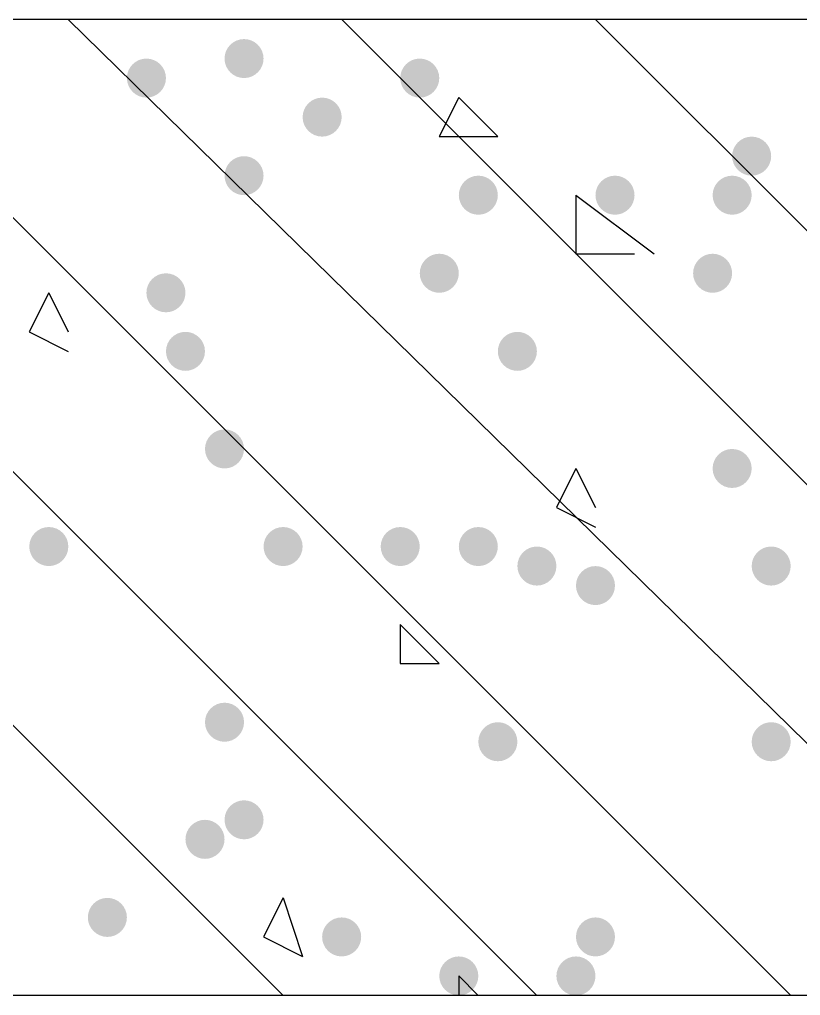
# Model space of a CAD drawing. Header units: inches. Extents: x 11 to 286, y 6 to 196.
# Drawn here: x 100.365 to 102.059, y 122.569 to 124.686 of the extents above; entities that cross this region are included whole.
import ezdxf

# ---------------------------------------------------------------- set-up
doc = ezdxf.new("R2010")
doc.units = ezdxf.units.IN
doc.header["$MEASUREMENT"] = 0
doc.layers.add('PDF_几何图形', color=7, linetype='Continuous')
doc.layers.add('PDF_实体填充', color=7, linetype='Continuous', true_color=0xffffff)

msp = doc.modelspace()

# ---------------------------------------------------------------- hatches: boundary and pattern name
at = {"layer": 'PDF_实体填充', "transparency": 33554559}
h = msp.add_hatch(color=7, dxfattribs=at)
edge = h.paths.add_edge_path(flags=0)
edge.add_spline(control_points=[(100.8944, 124.6011), (100.8944, 124.5778), (100.8754, 124.5588), (100.8521, 124.5588)], knot_values=[0, 0, 0, 0, 1, 1, 1, 1], degree=3, periodic=0)
edge.add_spline(control_points=[(100.8521, 124.5588), (100.8288, 124.5588), (100.8098, 124.5778), (100.8098, 124.6011)], knot_values=[0, 0, 0, 0, 1, 1, 1, 1], degree=3, periodic=0)
edge.add_line((100.8098, 124.6011), (100.8098, 124.6011))
edge.add_spline(control_points=[(100.8098, 124.6011), (100.8098, 124.6244), (100.8288, 124.6434), (100.8521, 124.6434)], knot_values=[0, 0, 0, 0, 1, 1, 1, 1], degree=3, periodic=0)
edge.add_spline(control_points=[(100.8521, 124.6434), (100.8754, 124.6434), (100.8944, 124.6244), (100.8944, 124.6011)], knot_values=[0, 0, 0, 0, 1, 1, 1, 1], degree=3, periodic=0)
edge.add_line((100.8944, 124.6011), (100.8944, 124.6011))
edge.add_line((100.8944, 124.6011), (100.8944, 124.6011))
h = msp.add_hatch(color=7, dxfattribs=at)
edge = h.paths.add_edge_path(flags=0)
edge.add_spline(control_points=[(100.6828, 124.5588), (100.6828, 124.5355), (100.6637, 124.5164), (100.6404, 124.5164)], knot_values=[0, 0, 0, 0, 1, 1, 1, 1], degree=3, periodic=0)
edge.add_spline(control_points=[(100.6404, 124.5164), (100.6172, 124.5164), (100.5981, 124.5355), (100.5981, 124.5588)], knot_values=[0, 0, 0, 0, 1, 1, 1, 1], degree=3, periodic=0)
edge.add_line((100.5981, 124.5588), (100.5981, 124.5588))
edge.add_spline(control_points=[(100.5981, 124.5588), (100.5981, 124.5821), (100.6172, 124.6011), (100.6404, 124.6011)], knot_values=[0, 0, 0, 0, 1, 1, 1, 1], degree=3, periodic=0)
edge.add_spline(control_points=[(100.6404, 124.6011), (100.6637, 124.6011), (100.6828, 124.5821), (100.6828, 124.5588)], knot_values=[0, 0, 0, 0, 1, 1, 1, 1], degree=3, periodic=0)
edge.add_line((100.6828, 124.5588), (100.6828, 124.5588))
edge.add_line((100.6828, 124.5588), (100.6828, 124.5588))
h = msp.add_hatch(color=7, dxfattribs=at)
edge = h.paths.add_edge_path(flags=0)
edge.add_spline(control_points=[(101.2754, 124.5588), (101.2754, 124.5355), (101.2564, 124.5164), (101.2331, 124.5164)], knot_values=[0, 0, 0, 0, 1, 1, 1, 1], degree=3, periodic=0)
edge.add_spline(control_points=[(101.2331, 124.5164), (101.2098, 124.5164), (101.1908, 124.5355), (101.1908, 124.5588)], knot_values=[0, 0, 0, 0, 1, 1, 1, 1], degree=3, periodic=0)
edge.add_line((101.1908, 124.5588), (101.1908, 124.5588))
edge.add_spline(control_points=[(101.1908, 124.5588), (101.1908, 124.5821), (101.2098, 124.6011), (101.2331, 124.6011)], knot_values=[0, 0, 0, 0, 1, 1, 1, 1], degree=3, periodic=0)
edge.add_spline(control_points=[(101.2331, 124.6011), (101.2564, 124.6011), (101.2754, 124.5821), (101.2754, 124.5588)], knot_values=[0, 0, 0, 0, 1, 1, 1, 1], degree=3, periodic=0)
edge.add_line((101.2754, 124.5588), (101.2754, 124.5588))
edge.add_line((101.2754, 124.5588), (101.2754, 124.5588))
h = msp.add_hatch(color=7, dxfattribs=at)
edge = h.paths.add_edge_path(flags=0)
edge.add_spline(control_points=[(101.0638, 124.4741), (101.0638, 124.4508), (101.0447, 124.4318), (101.0214, 124.4318)], knot_values=[0, 0, 0, 0, 1, 1, 1, 1], degree=3, periodic=0)
edge.add_spline(control_points=[(101.0214, 124.4318), (100.9982, 124.4318), (100.9791, 124.4508), (100.9791, 124.4741)], knot_values=[0, 0, 0, 0, 1, 1, 1, 1], degree=3, periodic=0)
edge.add_line((100.9791, 124.4741), (100.9791, 124.4741))
edge.add_spline(control_points=[(100.9791, 124.4741), (100.9791, 124.4974), (100.9982, 124.5164), (101.0214, 124.5164)], knot_values=[0, 0, 0, 0, 1, 1, 1, 1], degree=3, periodic=0)
edge.add_spline(control_points=[(101.0214, 124.5164), (101.0447, 124.5164), (101.0638, 124.4974), (101.0638, 124.4741)], knot_values=[0, 0, 0, 0, 1, 1, 1, 1], degree=3, periodic=0)
edge.add_line((101.0638, 124.4741), (101.0638, 124.4741))
edge.add_line((101.0638, 124.4741), (101.0638, 124.4741))
h = msp.add_hatch(color=7, dxfattribs=at)
edge = h.paths.add_edge_path(flags=0)
edge.add_spline(control_points=[(101.9951, 124.3894), (101.9951, 124.3662), (101.9761, 124.3471), (101.9528, 124.3471)], knot_values=[0, 0, 0, 0, 1, 1, 1, 1], degree=3, periodic=0)
edge.add_spline(control_points=[(101.9528, 124.3471), (101.9295, 124.3471), (101.9104, 124.3662), (101.9104, 124.3894)], knot_values=[0, 0, 0, 0, 1, 1, 1, 1], degree=3, periodic=0)
edge.add_line((101.9104, 124.3894), (101.9104, 124.3894))
edge.add_spline(control_points=[(101.9104, 124.3894), (101.9104, 124.4127), (101.9295, 124.4318), (101.9528, 124.4318)], knot_values=[0, 0, 0, 0, 1, 1, 1, 1], degree=3, periodic=0)
edge.add_spline(control_points=[(101.9528, 124.4318), (101.9761, 124.4318), (101.9951, 124.4127), (101.9951, 124.3894)], knot_values=[0, 0, 0, 0, 1, 1, 1, 1], degree=3, periodic=0)
edge.add_line((101.9951, 124.3894), (101.9951, 124.3894))
edge.add_line((101.9951, 124.3894), (101.9951, 124.3894))
h = msp.add_hatch(color=7, dxfattribs=at)
edge = h.paths.add_edge_path(flags=0)
edge.add_spline(control_points=[(100.8944, 124.3471), (100.8944, 124.3238), (100.8754, 124.3048), (100.8521, 124.3048)], knot_values=[0, 0, 0, 0, 1, 1, 1, 1], degree=3, periodic=0)
edge.add_spline(control_points=[(100.8521, 124.3048), (100.8288, 124.3048), (100.8098, 124.3238), (100.8098, 124.3471)], knot_values=[0, 0, 0, 0, 1, 1, 1, 1], degree=3, periodic=0)
edge.add_line((100.8098, 124.3471), (100.8098, 124.3471))
edge.add_spline(control_points=[(100.8098, 124.3471), (100.8098, 124.3704), (100.8288, 124.3894), (100.8521, 124.3894)], knot_values=[0, 0, 0, 0, 1, 1, 1, 1], degree=3, periodic=0)
edge.add_spline(control_points=[(100.8521, 124.3894), (100.8754, 124.3894), (100.8944, 124.3704), (100.8944, 124.3471)], knot_values=[0, 0, 0, 0, 1, 1, 1, 1], degree=3, periodic=0)
edge.add_line((100.8944, 124.3471), (100.8944, 124.3471))
edge.add_line((100.8944, 124.3471), (100.8944, 124.3471))
h = msp.add_hatch(color=7, dxfattribs=at)
edge = h.paths.add_edge_path(flags=0)
edge.add_spline(control_points=[(101.4024, 124.3048), (101.4024, 124.2815), (101.3834, 124.2624), (101.3601, 124.2624)], knot_values=[0, 0, 0, 0, 1, 1, 1, 1], degree=3, periodic=0)
edge.add_spline(control_points=[(101.3601, 124.2624), (101.3368, 124.2624), (101.3178, 124.2815), (101.3178, 124.3048)], knot_values=[0, 0, 0, 0, 1, 1, 1, 1], degree=3, periodic=0)
edge.add_line((101.3178, 124.3048), (101.3178, 124.3048))
edge.add_spline(control_points=[(101.3178, 124.3048), (101.3178, 124.3281), (101.3368, 124.3471), (101.3601, 124.3471)], knot_values=[0, 0, 0, 0, 1, 1, 1, 1], degree=3, periodic=0)
edge.add_spline(control_points=[(101.3601, 124.3471), (101.3834, 124.3471), (101.4024, 124.3281), (101.4024, 124.3048)], knot_values=[0, 0, 0, 0, 1, 1, 1, 1], degree=3, periodic=0)
edge.add_line((101.4024, 124.3048), (101.4024, 124.3048))
edge.add_line((101.4024, 124.3048), (101.4024, 124.3048))
h = msp.add_hatch(color=7, dxfattribs=at)
edge = h.paths.add_edge_path(flags=0)
edge.add_spline(control_points=[(101.6988, 124.3048), (101.6988, 124.2815), (101.6797, 124.2624), (101.6564, 124.2624)], knot_values=[0, 0, 0, 0, 1, 1, 1, 1], degree=3, periodic=0)
edge.add_spline(control_points=[(101.6564, 124.2624), (101.6332, 124.2624), (101.6141, 124.2815), (101.6141, 124.3048)], knot_values=[0, 0, 0, 0, 1, 1, 1, 1], degree=3, periodic=0)
edge.add_line((101.6141, 124.3048), (101.6141, 124.3048))
edge.add_spline(control_points=[(101.6141, 124.3048), (101.6141, 124.3281), (101.6332, 124.3471), (101.6564, 124.3471)], knot_values=[0, 0, 0, 0, 1, 1, 1, 1], degree=3, periodic=0)
edge.add_spline(control_points=[(101.6564, 124.3471), (101.6797, 124.3471), (101.6988, 124.3281), (101.6988, 124.3048)], knot_values=[0, 0, 0, 0, 1, 1, 1, 1], degree=3, periodic=0)
edge.add_line((101.6988, 124.3048), (101.6988, 124.3048))
edge.add_line((101.6988, 124.3048), (101.6988, 124.3048))
h = msp.add_hatch(color=7, dxfattribs=at)
edge = h.paths.add_edge_path(flags=0)
edge.add_spline(control_points=[(101.9528, 124.3048), (101.9528, 124.2815), (101.9337, 124.2624), (101.9104, 124.2624)], knot_values=[0, 0, 0, 0, 1, 1, 1, 1], degree=3, periodic=0)
edge.add_spline(control_points=[(101.9104, 124.2624), (101.8872, 124.2624), (101.8681, 124.2815), (101.8681, 124.3048)], knot_values=[0, 0, 0, 0, 1, 1, 1, 1], degree=3, periodic=0)
edge.add_line((101.8681, 124.3048), (101.8681, 124.3048))
edge.add_spline(control_points=[(101.8681, 124.3048), (101.8681, 124.3281), (101.8872, 124.3471), (101.9104, 124.3471)], knot_values=[0, 0, 0, 0, 1, 1, 1, 1], degree=3, periodic=0)
edge.add_spline(control_points=[(101.9104, 124.3471), (101.9337, 124.3471), (101.9528, 124.3281), (101.9528, 124.3048)], knot_values=[0, 0, 0, 0, 1, 1, 1, 1], degree=3, periodic=0)
edge.add_line((101.9528, 124.3048), (101.9528, 124.3048))
edge.add_line((101.9528, 124.3048), (101.9528, 124.3048))
h = msp.add_hatch(color=7, dxfattribs=at)
edge = h.paths.add_edge_path(flags=0)
edge.add_spline(control_points=[(101.3178, 124.1354), (101.3178, 124.1122), (101.2987, 124.0931), (101.2754, 124.0931)], knot_values=[0, 0, 0, 0, 1, 1, 1, 1], degree=3, periodic=0)
edge.add_spline(control_points=[(101.2754, 124.0931), (101.2522, 124.0931), (101.2331, 124.1122), (101.2331, 124.1354)], knot_values=[0, 0, 0, 0, 1, 1, 1, 1], degree=3, periodic=0)
edge.add_line((101.2331, 124.1354), (101.2331, 124.1354))
edge.add_spline(control_points=[(101.2331, 124.1354), (101.2331, 124.1587), (101.2522, 124.1778), (101.2754, 124.1778)], knot_values=[0, 0, 0, 0, 1, 1, 1, 1], degree=3, periodic=0)
edge.add_spline(control_points=[(101.2754, 124.1778), (101.2987, 124.1778), (101.3178, 124.1587), (101.3178, 124.1354)], knot_values=[0, 0, 0, 0, 1, 1, 1, 1], degree=3, periodic=0)
edge.add_line((101.3178, 124.1354), (101.3178, 124.1354))
edge.add_line((101.3178, 124.1354), (101.3178, 124.1354))
h = msp.add_hatch(color=7, dxfattribs=at)
edge = h.paths.add_edge_path(flags=0)
edge.add_spline(control_points=[(101.9104, 124.1354), (101.9104, 124.1122), (101.8914, 124.0931), (101.8681, 124.0931)], knot_values=[0, 0, 0, 0, 1, 1, 1, 1], degree=3, periodic=0)
edge.add_spline(control_points=[(101.8681, 124.0931), (101.8448, 124.0931), (101.8258, 124.1122), (101.8258, 124.1354)], knot_values=[0, 0, 0, 0, 1, 1, 1, 1], degree=3, periodic=0)
edge.add_line((101.8258, 124.1354), (101.8258, 124.1354))
edge.add_spline(control_points=[(101.8258, 124.1354), (101.8258, 124.1587), (101.8448, 124.1778), (101.8681, 124.1778)], knot_values=[0, 0, 0, 0, 1, 1, 1, 1], degree=3, periodic=0)
edge.add_spline(control_points=[(101.8681, 124.1778), (101.8914, 124.1778), (101.9104, 124.1587), (101.9104, 124.1354)], knot_values=[0, 0, 0, 0, 1, 1, 1, 1], degree=3, periodic=0)
edge.add_line((101.9104, 124.1354), (101.9104, 124.1354))
edge.add_line((101.9104, 124.1354), (101.9104, 124.1354))
h = msp.add_hatch(color=7, dxfattribs=at)
edge = h.paths.add_edge_path(flags=0)
edge.add_spline(control_points=[(100.7251, 124.0931), (100.7251, 124.0698), (100.7061, 124.0508), (100.6828, 124.0508)], knot_values=[0, 0, 0, 0, 1, 1, 1, 1], degree=3, periodic=0)
edge.add_spline(control_points=[(100.6828, 124.0508), (100.6595, 124.0508), (100.6404, 124.0698), (100.6404, 124.0931)], knot_values=[0, 0, 0, 0, 1, 1, 1, 1], degree=3, periodic=0)
edge.add_line((100.6404, 124.0931), (100.6404, 124.0931))
edge.add_spline(control_points=[(100.6404, 124.0931), (100.6404, 124.1164), (100.6595, 124.1354), (100.6828, 124.1354)], knot_values=[0, 0, 0, 0, 1, 1, 1, 1], degree=3, periodic=0)
edge.add_spline(control_points=[(100.6828, 124.1354), (100.7061, 124.1354), (100.7251, 124.1164), (100.7251, 124.0931)], knot_values=[0, 0, 0, 0, 1, 1, 1, 1], degree=3, periodic=0)
edge.add_line((100.7251, 124.0931), (100.7251, 124.0931))
edge.add_line((100.7251, 124.0931), (100.7251, 124.0931))
h = msp.add_hatch(color=7, dxfattribs=at)
edge = h.paths.add_edge_path(flags=0)
edge.add_spline(control_points=[(100.7674, 123.9661), (100.7674, 123.9428), (100.7484, 123.9238), (100.7251, 123.9238)], knot_values=[0, 0, 0, 0, 1, 1, 1, 1], degree=3, periodic=0)
edge.add_spline(control_points=[(100.7251, 123.9238), (100.7018, 123.9238), (100.6828, 123.9428), (100.6828, 123.9661)], knot_values=[0, 0, 0, 0, 1, 1, 1, 1], degree=3, periodic=0)
edge.add_line((100.6828, 123.9661), (100.6828, 123.9661))
edge.add_spline(control_points=[(100.6828, 123.9661), (100.6828, 123.9894), (100.7018, 124.0084), (100.7251, 124.0084)], knot_values=[0, 0, 0, 0, 1, 1, 1, 1], degree=3, periodic=0)
edge.add_spline(control_points=[(100.7251, 124.0084), (100.7484, 124.0084), (100.7674, 123.9894), (100.7674, 123.9661)], knot_values=[0, 0, 0, 0, 1, 1, 1, 1], degree=3, periodic=0)
edge.add_line((100.7674, 123.9661), (100.7674, 123.9661))
edge.add_line((100.7674, 123.9661), (100.7674, 123.9661))
h = msp.add_hatch(color=7, dxfattribs=at)
edge = h.paths.add_edge_path(flags=0)
edge.add_spline(control_points=[(101.4871, 123.9661), (101.4871, 123.9428), (101.4681, 123.9238), (101.4448, 123.9238)], knot_values=[0, 0, 0, 0, 1, 1, 1, 1], degree=3, periodic=0)
edge.add_spline(control_points=[(101.4448, 123.9238), (101.4215, 123.9238), (101.4024, 123.9428), (101.4024, 123.9661)], knot_values=[0, 0, 0, 0, 1, 1, 1, 1], degree=3, periodic=0)
edge.add_line((101.4024, 123.9661), (101.4024, 123.9661))
edge.add_spline(control_points=[(101.4024, 123.9661), (101.4024, 123.9894), (101.4215, 124.0084), (101.4448, 124.0084)], knot_values=[0, 0, 0, 0, 1, 1, 1, 1], degree=3, periodic=0)
edge.add_spline(control_points=[(101.4448, 124.0084), (101.4681, 124.0084), (101.4871, 123.9894), (101.4871, 123.9661)], knot_values=[0, 0, 0, 0, 1, 1, 1, 1], degree=3, periodic=0)
edge.add_line((101.4871, 123.9661), (101.4871, 123.9661))
edge.add_line((101.4871, 123.9661), (101.4871, 123.9661))
h = msp.add_hatch(color=7, dxfattribs=at)
edge = h.paths.add_edge_path(flags=0)
edge.add_spline(control_points=[(100.8521, 123.7544), (100.8521, 123.7312), (100.8331, 123.7121), (100.8098, 123.7121)], knot_values=[0, 0, 0, 0, 1, 1, 1, 1], degree=3, periodic=0)
edge.add_spline(control_points=[(100.8098, 123.7121), (100.7865, 123.7121), (100.7674, 123.7312), (100.7674, 123.7544)], knot_values=[0, 0, 0, 0, 1, 1, 1, 1], degree=3, periodic=0)
edge.add_line((100.7674, 123.7544), (100.7674, 123.7544))
edge.add_spline(control_points=[(100.7674, 123.7544), (100.7674, 123.7777), (100.7865, 123.7968), (100.8098, 123.7968)], knot_values=[0, 0, 0, 0, 1, 1, 1, 1], degree=3, periodic=0)
edge.add_spline(control_points=[(100.8098, 123.7968), (100.8331, 123.7968), (100.8521, 123.7777), (100.8521, 123.7544)], knot_values=[0, 0, 0, 0, 1, 1, 1, 1], degree=3, periodic=0)
edge.add_line((100.8521, 123.7544), (100.8521, 123.7544))
edge.add_line((100.8521, 123.7544), (100.8521, 123.7544))
h = msp.add_hatch(color=7, dxfattribs=at)
edge = h.paths.add_edge_path(flags=0)
edge.add_spline(control_points=[(101.9528, 123.7121), (101.9528, 123.6888), (101.9337, 123.6698), (101.9104, 123.6698)], knot_values=[0, 0, 0, 0, 1, 1, 1, 1], degree=3, periodic=0)
edge.add_spline(control_points=[(101.9104, 123.6698), (101.8872, 123.6698), (101.8681, 123.6888), (101.8681, 123.7121)], knot_values=[0, 0, 0, 0, 1, 1, 1, 1], degree=3, periodic=0)
edge.add_line((101.8681, 123.7121), (101.8681, 123.7121))
edge.add_spline(control_points=[(101.8681, 123.7121), (101.8681, 123.7354), (101.8872, 123.7544), (101.9104, 123.7544)], knot_values=[0, 0, 0, 0, 1, 1, 1, 1], degree=3, periodic=0)
edge.add_spline(control_points=[(101.9104, 123.7544), (101.9337, 123.7544), (101.9528, 123.7354), (101.9528, 123.7121)], knot_values=[0, 0, 0, 0, 1, 1, 1, 1], degree=3, periodic=0)
edge.add_line((101.9528, 123.7121), (101.9528, 123.7121))
edge.add_line((101.9528, 123.7121), (101.9528, 123.7121))
h = msp.add_hatch(color=7, dxfattribs=at)
edge = h.paths.add_edge_path(flags=0)
edge.add_spline(control_points=[(100.4711, 123.5428), (100.4711, 123.5195), (100.4521, 123.5004), (100.4288, 123.5004)], knot_values=[0, 0, 0, 0, 1, 1, 1, 1], degree=3, periodic=0)
edge.add_spline(control_points=[(100.4288, 123.5004), (100.4055, 123.5004), (100.3864, 123.5195), (100.3864, 123.5428)], knot_values=[0, 0, 0, 0, 1, 1, 1, 1], degree=3, periodic=0)
edge.add_line((100.3864, 123.5428), (100.3864, 123.5428))
edge.add_spline(control_points=[(100.3864, 123.5428), (100.3864, 123.5661), (100.4055, 123.5851), (100.4288, 123.5851)], knot_values=[0, 0, 0, 0, 1, 1, 1, 1], degree=3, periodic=0)
edge.add_spline(control_points=[(100.4288, 123.5851), (100.4521, 123.5851), (100.4711, 123.5661), (100.4711, 123.5428)], knot_values=[0, 0, 0, 0, 1, 1, 1, 1], degree=3, periodic=0)
edge.add_line((100.4711, 123.5428), (100.4711, 123.5428))
edge.add_line((100.4711, 123.5428), (100.4711, 123.5428))
h = msp.add_hatch(color=7, dxfattribs=at)
edge = h.paths.add_edge_path(flags=0)
edge.add_spline(control_points=[(100.9791, 123.5428), (100.9791, 123.5195), (100.9601, 123.5004), (100.9368, 123.5004)], knot_values=[0, 0, 0, 0, 1, 1, 1, 1], degree=3, periodic=0)
edge.add_spline(control_points=[(100.9368, 123.5004), (100.9135, 123.5004), (100.8944, 123.5195), (100.8944, 123.5428)], knot_values=[0, 0, 0, 0, 1, 1, 1, 1], degree=3, periodic=0)
edge.add_line((100.8944, 123.5428), (100.8944, 123.5428))
edge.add_spline(control_points=[(100.8944, 123.5428), (100.8944, 123.5661), (100.9135, 123.5851), (100.9368, 123.5851)], knot_values=[0, 0, 0, 0, 1, 1, 1, 1], degree=3, periodic=0)
edge.add_spline(control_points=[(100.9368, 123.5851), (100.9601, 123.5851), (100.9791, 123.5661), (100.9791, 123.5428)], knot_values=[0, 0, 0, 0, 1, 1, 1, 1], degree=3, periodic=0)
edge.add_line((100.9791, 123.5428), (100.9791, 123.5428))
edge.add_line((100.9791, 123.5428), (100.9791, 123.5428))
h = msp.add_hatch(color=7, dxfattribs=at)
edge = h.paths.add_edge_path(flags=0)
edge.add_spline(control_points=[(101.2331, 123.5428), (101.2331, 123.5195), (101.2141, 123.5004), (101.1908, 123.5004)], knot_values=[0, 0, 0, 0, 1, 1, 1, 1], degree=3, periodic=0)
edge.add_spline(control_points=[(101.1908, 123.5004), (101.1675, 123.5004), (101.1484, 123.5195), (101.1484, 123.5428)], knot_values=[0, 0, 0, 0, 1, 1, 1, 1], degree=3, periodic=0)
edge.add_line((101.1484, 123.5428), (101.1484, 123.5428))
edge.add_spline(control_points=[(101.1484, 123.5428), (101.1484, 123.5661), (101.1675, 123.5851), (101.1908, 123.5851)], knot_values=[0, 0, 0, 0, 1, 1, 1, 1], degree=3, periodic=0)
edge.add_spline(control_points=[(101.1908, 123.5851), (101.2141, 123.5851), (101.2331, 123.5661), (101.2331, 123.5428)], knot_values=[0, 0, 0, 0, 1, 1, 1, 1], degree=3, periodic=0)
edge.add_line((101.2331, 123.5428), (101.2331, 123.5428))
edge.add_line((101.2331, 123.5428), (101.2331, 123.5428))
h = msp.add_hatch(color=7, dxfattribs=at)
edge = h.paths.add_edge_path(flags=0)
edge.add_spline(control_points=[(101.4024, 123.5428), (101.4024, 123.5195), (101.3834, 123.5004), (101.3601, 123.5004)], knot_values=[0, 0, 0, 0, 1, 1, 1, 1], degree=3, periodic=0)
edge.add_spline(control_points=[(101.3601, 123.5004), (101.3368, 123.5004), (101.3178, 123.5195), (101.3178, 123.5428)], knot_values=[0, 0, 0, 0, 1, 1, 1, 1], degree=3, periodic=0)
edge.add_line((101.3178, 123.5428), (101.3178, 123.5428))
edge.add_spline(control_points=[(101.3178, 123.5428), (101.3178, 123.5661), (101.3368, 123.5851), (101.3601, 123.5851)], knot_values=[0, 0, 0, 0, 1, 1, 1, 1], degree=3, periodic=0)
edge.add_spline(control_points=[(101.3601, 123.5851), (101.3834, 123.5851), (101.4024, 123.5661), (101.4024, 123.5428)], knot_values=[0, 0, 0, 0, 1, 1, 1, 1], degree=3, periodic=0)
edge.add_line((101.4024, 123.5428), (101.4024, 123.5428))
edge.add_line((101.4024, 123.5428), (101.4024, 123.5428))
h = msp.add_hatch(color=7, dxfattribs=at)
edge = h.paths.add_edge_path(flags=0)
edge.add_spline(control_points=[(101.5294, 123.5004), (101.5294, 123.4772), (101.5104, 123.4581), (101.4871, 123.4581)], knot_values=[0, 0, 0, 0, 1, 1, 1, 1], degree=3, periodic=0)
edge.add_spline(control_points=[(101.4871, 123.4581), (101.4638, 123.4581), (101.4448, 123.4772), (101.4448, 123.5004)], knot_values=[0, 0, 0, 0, 1, 1, 1, 1], degree=3, periodic=0)
edge.add_line((101.4448, 123.5004), (101.4448, 123.5004))
edge.add_spline(control_points=[(101.4448, 123.5004), (101.4448, 123.5237), (101.4638, 123.5428), (101.4871, 123.5428)], knot_values=[0, 0, 0, 0, 1, 1, 1, 1], degree=3, periodic=0)
edge.add_spline(control_points=[(101.4871, 123.5428), (101.5104, 123.5428), (101.5294, 123.5237), (101.5294, 123.5004)], knot_values=[0, 0, 0, 0, 1, 1, 1, 1], degree=3, periodic=0)
edge.add_line((101.5294, 123.5004), (101.5294, 123.5004))
edge.add_line((101.5294, 123.5004), (101.5294, 123.5004))
h = msp.add_hatch(color=7, dxfattribs=at)
edge = h.paths.add_edge_path(flags=0)
edge.add_spline(control_points=[(102.0374, 123.5004), (102.0374, 123.4772), (102.0184, 123.4581), (101.9951, 123.4581)], knot_values=[0, 0, 0, 0, 1, 1, 1, 1], degree=3, periodic=0)
edge.add_spline(control_points=[(101.9951, 123.4581), (101.9718, 123.4581), (101.9528, 123.4772), (101.9528, 123.5004)], knot_values=[0, 0, 0, 0, 1, 1, 1, 1], degree=3, periodic=0)
edge.add_line((101.9528, 123.5004), (101.9528, 123.5004))
edge.add_spline(control_points=[(101.9528, 123.5004), (101.9528, 123.5237), (101.9718, 123.5428), (101.9951, 123.5428)], knot_values=[0, 0, 0, 0, 1, 1, 1, 1], degree=3, periodic=0)
edge.add_spline(control_points=[(101.9951, 123.5428), (102.0184, 123.5428), (102.0374, 123.5237), (102.0374, 123.5004)], knot_values=[0, 0, 0, 0, 1, 1, 1, 1], degree=3, periodic=0)
edge.add_line((102.0374, 123.5004), (102.0374, 123.5004))
edge.add_line((102.0374, 123.5004), (102.0374, 123.5004))
h = msp.add_hatch(color=7, dxfattribs=at)
edge = h.paths.add_edge_path(flags=0)
edge.add_spline(control_points=[(101.6564, 123.4581), (101.6564, 123.4348), (101.6374, 123.4158), (101.6141, 123.4158)], knot_values=[0, 0, 0, 0, 1, 1, 1, 1], degree=3, periodic=0)
edge.add_spline(control_points=[(101.6141, 123.4158), (101.5908, 123.4158), (101.5718, 123.4348), (101.5718, 123.4581)], knot_values=[0, 0, 0, 0, 1, 1, 1, 1], degree=3, periodic=0)
edge.add_line((101.5718, 123.4581), (101.5718, 123.4581))
edge.add_spline(control_points=[(101.5718, 123.4581), (101.5718, 123.4814), (101.5908, 123.5004), (101.6141, 123.5004)], knot_values=[0, 0, 0, 0, 1, 1, 1, 1], degree=3, periodic=0)
edge.add_spline(control_points=[(101.6141, 123.5004), (101.6374, 123.5004), (101.6564, 123.4814), (101.6564, 123.4581)], knot_values=[0, 0, 0, 0, 1, 1, 1, 1], degree=3, periodic=0)
edge.add_line((101.6564, 123.4581), (101.6564, 123.4581))
edge.add_line((101.6564, 123.4581), (101.6564, 123.4581))
h = msp.add_hatch(color=7, dxfattribs=at)
edge = h.paths.add_edge_path(flags=0)
edge.add_spline(control_points=[(100.8521, 123.1618), (100.8521, 123.1385), (100.8331, 123.1194), (100.8098, 123.1194)], knot_values=[0, 0, 0, 0, 1, 1, 1, 1], degree=3, periodic=0)
edge.add_spline(control_points=[(100.8098, 123.1194), (100.7865, 123.1194), (100.7674, 123.1385), (100.7674, 123.1618)], knot_values=[0, 0, 0, 0, 1, 1, 1, 1], degree=3, periodic=0)
edge.add_line((100.7674, 123.1618), (100.7674, 123.1618))
edge.add_spline(control_points=[(100.7674, 123.1618), (100.7674, 123.1851), (100.7865, 123.2041), (100.8098, 123.2041)], knot_values=[0, 0, 0, 0, 1, 1, 1, 1], degree=3, periodic=0)
edge.add_spline(control_points=[(100.8098, 123.2041), (100.8331, 123.2041), (100.8521, 123.1851), (100.8521, 123.1618)], knot_values=[0, 0, 0, 0, 1, 1, 1, 1], degree=3, periodic=0)
edge.add_line((100.8521, 123.1618), (100.8521, 123.1618))
edge.add_line((100.8521, 123.1618), (100.8521, 123.1618))
h = msp.add_hatch(color=7, dxfattribs=at)
edge = h.paths.add_edge_path(flags=0)
edge.add_spline(control_points=[(101.4448, 123.1194), (101.4448, 123.0962), (101.4257, 123.0771), (101.4024, 123.0771)], knot_values=[0, 0, 0, 0, 1, 1, 1, 1], degree=3, periodic=0)
edge.add_spline(control_points=[(101.4024, 123.0771), (101.3792, 123.0771), (101.3601, 123.0962), (101.3601, 123.1194)], knot_values=[0, 0, 0, 0, 1, 1, 1, 1], degree=3, periodic=0)
edge.add_line((101.3601, 123.1194), (101.3601, 123.1194))
edge.add_spline(control_points=[(101.3601, 123.1194), (101.3601, 123.1427), (101.3792, 123.1618), (101.4024, 123.1618)], knot_values=[0, 0, 0, 0, 1, 1, 1, 1], degree=3, periodic=0)
edge.add_spline(control_points=[(101.4024, 123.1618), (101.4257, 123.1618), (101.4448, 123.1427), (101.4448, 123.1194)], knot_values=[0, 0, 0, 0, 1, 1, 1, 1], degree=3, periodic=0)
edge.add_line((101.4448, 123.1194), (101.4448, 123.1194))
edge.add_line((101.4448, 123.1194), (101.4448, 123.1194))
h = msp.add_hatch(color=7, dxfattribs=at)
edge = h.paths.add_edge_path(flags=0)
edge.add_spline(control_points=[(102.0374, 123.1194), (102.0374, 123.0962), (102.0184, 123.0771), (101.9951, 123.0771)], knot_values=[0, 0, 0, 0, 1, 1, 1, 1], degree=3, periodic=0)
edge.add_spline(control_points=[(101.9951, 123.0771), (101.9718, 123.0771), (101.9528, 123.0962), (101.9528, 123.1194)], knot_values=[0, 0, 0, 0, 1, 1, 1, 1], degree=3, periodic=0)
edge.add_line((101.9528, 123.1194), (101.9528, 123.1194))
edge.add_spline(control_points=[(101.9528, 123.1194), (101.9528, 123.1427), (101.9718, 123.1618), (101.9951, 123.1618)], knot_values=[0, 0, 0, 0, 1, 1, 1, 1], degree=3, periodic=0)
edge.add_spline(control_points=[(101.9951, 123.1618), (102.0184, 123.1618), (102.0374, 123.1427), (102.0374, 123.1194)], knot_values=[0, 0, 0, 0, 1, 1, 1, 1], degree=3, periodic=0)
edge.add_line((102.0374, 123.1194), (102.0374, 123.1194))
edge.add_line((102.0374, 123.1194), (102.0374, 123.1194))
h = msp.add_hatch(color=7, dxfattribs=at)
edge = h.paths.add_edge_path(flags=0)
edge.add_spline(control_points=[(100.8944, 122.9501), (100.8944, 122.9268), (100.8754, 122.9078), (100.8521, 122.9078)], knot_values=[0, 0, 0, 0, 1, 1, 1, 1], degree=3, periodic=0)
edge.add_spline(control_points=[(100.8521, 122.9078), (100.8288, 122.9078), (100.8098, 122.9268), (100.8098, 122.9501)], knot_values=[0, 0, 0, 0, 1, 1, 1, 1], degree=3, periodic=0)
edge.add_line((100.8098, 122.9501), (100.8098, 122.9501))
edge.add_spline(control_points=[(100.8098, 122.9501), (100.8098, 122.9734), (100.8288, 122.9924), (100.8521, 122.9924)], knot_values=[0, 0, 0, 0, 1, 1, 1, 1], degree=3, periodic=0)
edge.add_spline(control_points=[(100.8521, 122.9924), (100.8754, 122.9924), (100.8944, 122.9734), (100.8944, 122.9501)], knot_values=[0, 0, 0, 0, 1, 1, 1, 1], degree=3, periodic=0)
edge.add_line((100.8944, 122.9501), (100.8944, 122.9501))
edge.add_line((100.8944, 122.9501), (100.8944, 122.9501))
h = msp.add_hatch(color=7, dxfattribs=at)
edge = h.paths.add_edge_path(flags=0)
edge.add_spline(control_points=[(100.8098, 122.9078), (100.8098, 122.8845), (100.7907, 122.8654), (100.7674, 122.8654)], knot_values=[0, 0, 0, 0, 1, 1, 1, 1], degree=3, periodic=0)
edge.add_spline(control_points=[(100.7674, 122.8654), (100.7442, 122.8654), (100.7251, 122.8845), (100.7251, 122.9078)], knot_values=[0, 0, 0, 0, 1, 1, 1, 1], degree=3, periodic=0)
edge.add_line((100.7251, 122.9078), (100.7251, 122.9078))
edge.add_spline(control_points=[(100.7251, 122.9078), (100.7251, 122.9311), (100.7442, 122.9501), (100.7674, 122.9501)], knot_values=[0, 0, 0, 0, 1, 1, 1, 1], degree=3, periodic=0)
edge.add_spline(control_points=[(100.7674, 122.9501), (100.7907, 122.9501), (100.8098, 122.9311), (100.8098, 122.9078)], knot_values=[0, 0, 0, 0, 1, 1, 1, 1], degree=3, periodic=0)
edge.add_line((100.8098, 122.9078), (100.8098, 122.9078))
edge.add_line((100.8098, 122.9078), (100.8098, 122.9078))
h = msp.add_hatch(color=7, dxfattribs=at)
edge = h.paths.add_edge_path(flags=0)
edge.add_spline(control_points=[(100.5981, 122.7384), (100.5981, 122.7152), (100.5791, 122.6961), (100.5558, 122.6961)], knot_values=[0, 0, 0, 0, 1, 1, 1, 1], degree=3, periodic=0)
edge.add_spline(control_points=[(100.5558, 122.6961), (100.5325, 122.6961), (100.5134, 122.7152), (100.5134, 122.7384)], knot_values=[0, 0, 0, 0, 1, 1, 1, 1], degree=3, periodic=0)
edge.add_line((100.5134, 122.7384), (100.5134, 122.7384))
edge.add_spline(control_points=[(100.5134, 122.7384), (100.5134, 122.7617), (100.5325, 122.7808), (100.5558, 122.7808)], knot_values=[0, 0, 0, 0, 1, 1, 1, 1], degree=3, periodic=0)
edge.add_spline(control_points=[(100.5558, 122.7808), (100.5791, 122.7808), (100.5981, 122.7617), (100.5981, 122.7384)], knot_values=[0, 0, 0, 0, 1, 1, 1, 1], degree=3, periodic=0)
edge.add_line((100.5981, 122.7384), (100.5981, 122.7384))
edge.add_line((100.5981, 122.7384), (100.5981, 122.7384))
h = msp.add_hatch(color=7, dxfattribs=at)
edge = h.paths.add_edge_path(flags=0)
edge.add_spline(control_points=[(101.1061, 122.6961), (101.1061, 122.6728), (101.0871, 122.6538), (101.0638, 122.6538)], knot_values=[0, 0, 0, 0, 1, 1, 1, 1], degree=3, periodic=0)
edge.add_spline(control_points=[(101.0638, 122.6538), (101.0405, 122.6538), (101.0214, 122.6728), (101.0214, 122.6961)], knot_values=[0, 0, 0, 0, 1, 1, 1, 1], degree=3, periodic=0)
edge.add_line((101.0214, 122.6961), (101.0214, 122.6961))
edge.add_spline(control_points=[(101.0214, 122.6961), (101.0214, 122.7194), (101.0405, 122.7384), (101.0638, 122.7384)], knot_values=[0, 0, 0, 0, 1, 1, 1, 1], degree=3, periodic=0)
edge.add_spline(control_points=[(101.0638, 122.7384), (101.0871, 122.7384), (101.1061, 122.7194), (101.1061, 122.6961)], knot_values=[0, 0, 0, 0, 1, 1, 1, 1], degree=3, periodic=0)
edge.add_line((101.1061, 122.6961), (101.1061, 122.6961))
edge.add_line((101.1061, 122.6961), (101.1061, 122.6961))
h = msp.add_hatch(color=7, dxfattribs=at)
edge = h.paths.add_edge_path(flags=0)
edge.add_spline(control_points=[(101.6564, 122.6961), (101.6564, 122.6728), (101.6374, 122.6538), (101.6141, 122.6538)], knot_values=[0, 0, 0, 0, 1, 1, 1, 1], degree=3, periodic=0)
edge.add_spline(control_points=[(101.6141, 122.6538), (101.5908, 122.6538), (101.5718, 122.6728), (101.5718, 122.6961)], knot_values=[0, 0, 0, 0, 1, 1, 1, 1], degree=3, periodic=0)
edge.add_line((101.5718, 122.6961), (101.5718, 122.6961))
edge.add_spline(control_points=[(101.5718, 122.6961), (101.5718, 122.7194), (101.5908, 122.7384), (101.6141, 122.7384)], knot_values=[0, 0, 0, 0, 1, 1, 1, 1], degree=3, periodic=0)
edge.add_spline(control_points=[(101.6141, 122.7384), (101.6374, 122.7384), (101.6564, 122.7194), (101.6564, 122.6961)], knot_values=[0, 0, 0, 0, 1, 1, 1, 1], degree=3, periodic=0)
edge.add_line((101.6564, 122.6961), (101.6564, 122.6961))
edge.add_line((101.6564, 122.6961), (101.6564, 122.6961))
h = msp.add_hatch(color=7, dxfattribs=at)
edge = h.paths.add_edge_path(flags=0)
edge.add_spline(control_points=[(101.3601, 122.6114), (101.3601, 122.5882), (101.3411, 122.5691), (101.3178, 122.5691)], knot_values=[0, 0, 0, 0, 1, 1, 1, 1], degree=3, periodic=0)
edge.add_spline(control_points=[(101.3178, 122.5691), (101.2945, 122.5691), (101.2754, 122.5882), (101.2754, 122.6114)], knot_values=[0, 0, 0, 0, 1, 1, 1, 1], degree=3, periodic=0)
edge.add_line((101.2754, 122.6114), (101.2754, 122.6114))
edge.add_spline(control_points=[(101.2754, 122.6114), (101.2754, 122.6347), (101.2945, 122.6538), (101.3178, 122.6538)], knot_values=[0, 0, 0, 0, 1, 1, 1, 1], degree=3, periodic=0)
edge.add_spline(control_points=[(101.3178, 122.6538), (101.3411, 122.6538), (101.3601, 122.6347), (101.3601, 122.6114)], knot_values=[0, 0, 0, 0, 1, 1, 1, 1], degree=3, periodic=0)
edge.add_line((101.3601, 122.6114), (101.3601, 122.6114))
edge.add_line((101.3601, 122.6114), (101.3601, 122.6114))
h = msp.add_hatch(color=7, dxfattribs=at)
edge = h.paths.add_edge_path(flags=0)
edge.add_spline(control_points=[(101.6141, 122.6114), (101.6141, 122.5882), (101.5951, 122.5691), (101.5718, 122.5691)], knot_values=[0, 0, 0, 0, 1, 1, 1, 1], degree=3, periodic=0)
edge.add_spline(control_points=[(101.5718, 122.5691), (101.5485, 122.5691), (101.5294, 122.5882), (101.5294, 122.6114)], knot_values=[0, 0, 0, 0, 1, 1, 1, 1], degree=3, periodic=0)
edge.add_line((101.5294, 122.6114), (101.5294, 122.6114))
edge.add_spline(control_points=[(101.5294, 122.6114), (101.5294, 122.6347), (101.5485, 122.6538), (101.5718, 122.6538)], knot_values=[0, 0, 0, 0, 1, 1, 1, 1], degree=3, periodic=0)
edge.add_spline(control_points=[(101.5718, 122.6538), (101.5951, 122.6538), (101.6141, 122.6347), (101.6141, 122.6114)], knot_values=[0, 0, 0, 0, 1, 1, 1, 1], degree=3, periodic=0)
edge.add_line((101.6141, 122.6114), (101.6141, 122.6114))
edge.add_line((101.6141, 122.6114), (101.6141, 122.6114))

# ---------------------------------------------------------------- linework, layer by layer
at = {"layer": 'PDF_几何图形'}
for p, q in [((122.9078, 124.6858), (68.6788, 124.6858)), ((98.8201, 124.6858), (100.9368, 122.5691)), ((99.3704, 124.6858), (101.4871, 122.5691)), ((99.9208, 124.6858), (102.0374, 122.5691)), ((100.4711, 124.6858), (102.6301, 122.5691)), ((101.0638, 124.6858), (103.1804, 122.5691)), ((101.6141, 124.6858), (103.7308, 122.5691)), ((101.3178, 124.5164), (101.2754, 124.4318)), ((101.3178, 124.5164), (101.4024, 124.4318)), ((101.2754, 124.4318), (101.4024, 124.4318)), ((101.5718, 124.3048), (101.7411, 124.1778)), ((101.5718, 124.3048), (101.5718, 124.1778)), ((101.5718, 124.1778), (101.6988, 124.1778)), ((100.4288, 124.0931), (100.3864, 124.0084)), ((100.4288, 124.0931), (100.4711, 124.0084)), ((100.3864, 124.0084), (100.4711, 123.9661)), ((101.5718, 123.7121), (101.5294, 123.6274)), ((101.5718, 123.7121), (101.6141, 123.6274)), ((101.5294, 123.6274), (101.6141, 123.5851)), ((101.1908, 123.3734), (101.2754, 123.2888)), ((101.1908, 123.3734), (101.1908, 123.2888)), ((101.1908, 123.2888), (101.2754, 123.2888)), ((100.9368, 122.7808), (100.8944, 122.6961)), ((100.9368, 122.7808), (100.9791, 122.6538)), ((100.8944, 122.6961), (100.9791, 122.6538)), ((101.3178, 122.6114), (101.3601, 122.5691)), ((101.3178, 122.6114), (101.3178, 122.5691)), ((122.9078, 122.5691), (66.0964, 122.5691))]:
    msp.add_line(p, q, dxfattribs=at)

doc.saveas('drawing.dxf')
